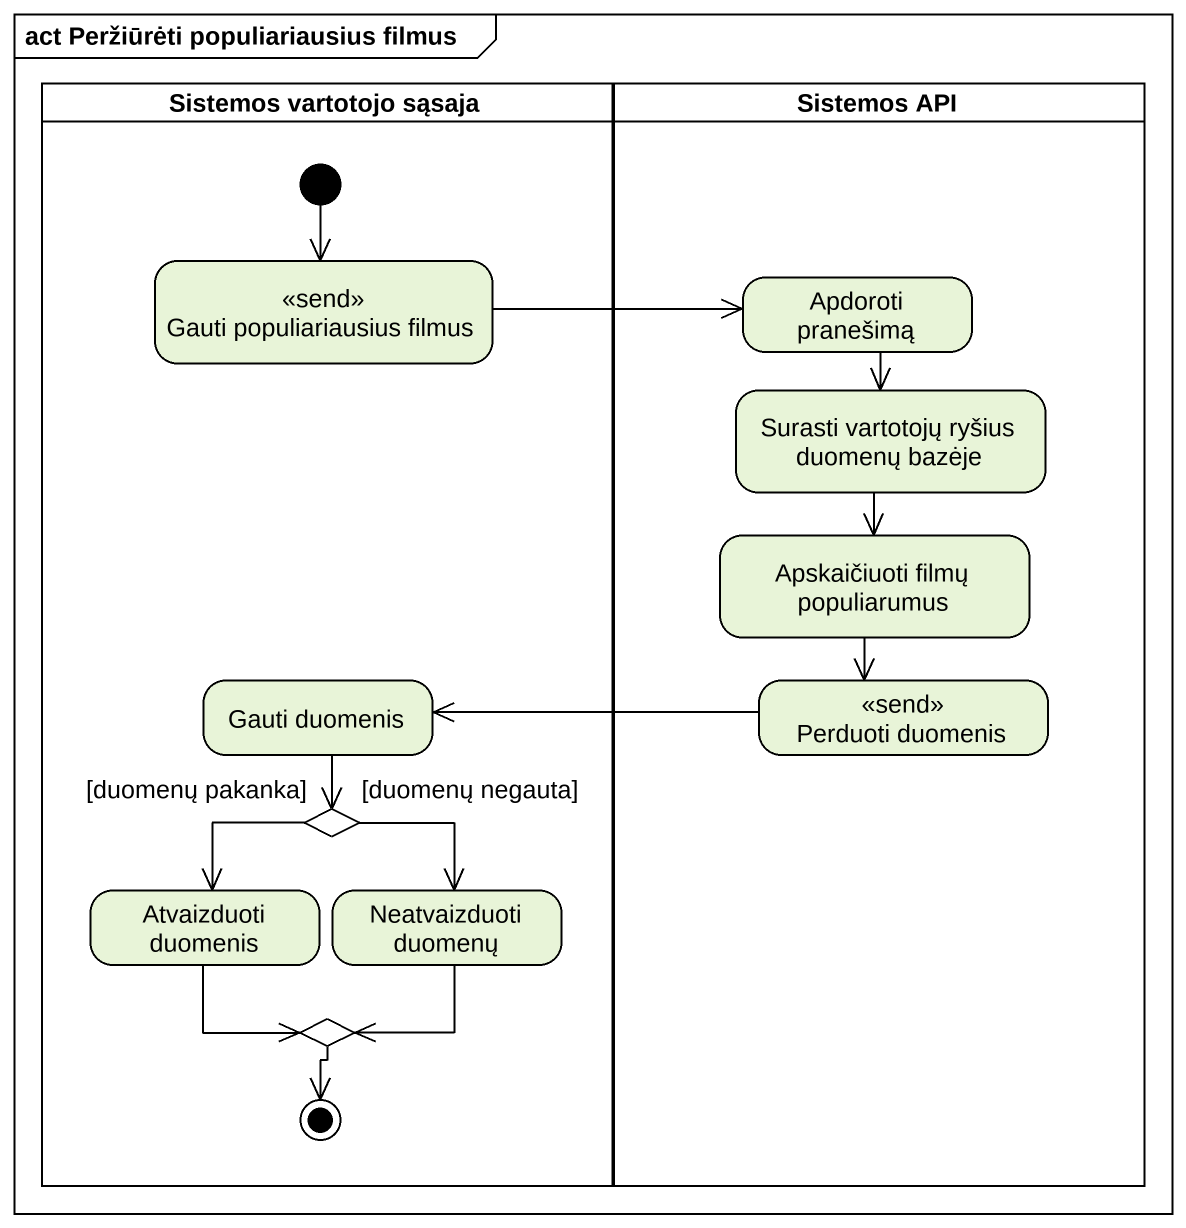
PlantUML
@startuml
mainframe act Peržiūrėti populiariausius filmus
hide empty description
state "Sistemos vartotojo sąsaja" as Sistemos_vartotojo_sąsaja <<partition>> {
  state "Gauti populiariausius filmus" as Gauti_populiariausius_filmus <<send>>
  state "Gauti duomenis" as Gauti_duomenis
  state choice1 <<choice>>
  state "Atvaizduoti duomenis" as Atvaizduoti_duomenis
  state "Neatvaizduoti duomenų" as Neatvaizduoti_duomenų
  state choice2 <<choice>>
  [*] --> Gauti_populiariausius_filmus
  choice2 --> [*]
}
state "Sistemos API" as Sistemos_API <<partition>> {
  state "Apdoroti pranešimą" as Apdoroti_pranešimą
  state "Surasti vartotojų ryšius duomenų bazėje" as Surasti_vartotojų_ryšius
  state "Apskaičiuoti filmų populiarumus" as Apskaičiuoti_filmų
  state "Perduoti duomenis" as Perduoti_duomenis <<send>>
}
Gauti_populiariausius_filmus -right-> Apdoroti_pranešimą
Apdoroti_pranešimą --> Surasti_vartotojų_ryšius
Surasti_vartotojų_ryšius --> Apskaičiuoti_filmų
Apskaičiuoti_filmų --> Perduoti_duomenis
Gauti_duomenis --> choice1
Perduoti_duomenis -left-> Gauti_duomenis
choice1 --> Atvaizduoti_duomenis : [duomenų pakanka]
choice1 --> Neatvaizduoti_duomenų : [duomenų negauta]
Atvaizduoti_duomenis --> choice2
Neatvaizduoti_duomenų --> choice2
@enduml
